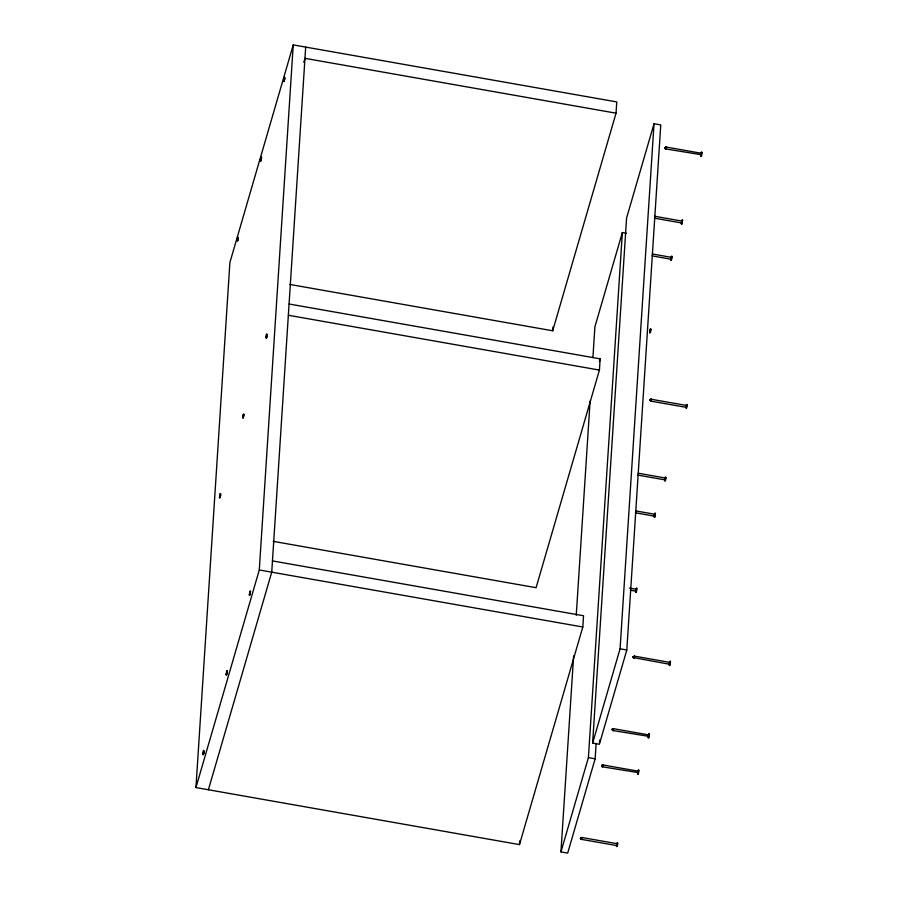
<?xml version="1.0" encoding="UTF-8"?>
<svg xmlns="http://www.w3.org/2000/svg" width="898" height="898" viewBox="0 0 898 898"><rect width="100%" height="100%" fill="white"/><g stroke="black" fill="none" stroke-linecap="round" stroke-linejoin="round"><path stroke-width="1.35" d="M616.948 844.648L617.016 843.693L581.758 837.486L580.557 838.238L581.421 839.361L616.679 845.579L616.904 844.895M581.781 837.767L580.557 838.238C581.455 841.583 582.701 836.004 580.557 838.238L581.399 839.327L580.557 838.238L581.724 837.508L580.557 838.238L581.399 839.226L580.557 838.238L581.68 837.598L580.557 838.238L581.399 839.08M637.962 772.583L602.536 766.825L602.603 765.871L602.872 764.95L638.13 771.169L638.108 771.876M602.895 765.231L601.671 765.702C602.569 769.047 603.815 763.468 601.671 765.702L602.513 766.791L601.671 765.702L602.839 764.973M648.625 735.855L648.682 734.901L613.424 728.682L613.199 729.367L613.098 730.557L648.524 736.315M613.446 728.963L612.223 729.434C613.121 732.79 614.378 727.2 612.223 729.434L613.076 730.523L612.223 729.434L613.39 728.705M634.19 657.74L669.47 664.239L669.773 663.072L669.818 662.398L634.538 656.146L633.337 656.909C634.067 660.243 635.672 654.653 633.337 656.909L634.504 656.18L633.337 656.909L634.19 657.987L633.337 656.909L634.471 656.27M686.353 406.412L686.409 405.447L651.151 399.24L650.882 400.16L650.826 401.114L686.083 407.333L686.297 406.648M651.173 399.52L649.95 399.992C650.848 403.337 652.105 397.758 649.95 399.992L650.803 401.08L649.95 399.992L651.117 399.262L649.95 399.992L650.859 401.092M701.114 154.681L665.676 148.922L665.788 147.721L666.013 147.036L701.271 153.255L700.732 156.286L700.788 154.703M654.384 515.845L654.743 514.251L654.519 514.936M666.035 147.328L664.812 147.8C665.71 151.145 666.956 145.566 664.812 147.8L665.665 148.888M671.502 257.771L671.334 260.465L672.074 256.289L670.817 260.364L671.558 256.199L671.019 259.219L671.356 257.827M272.453 560.913L583.543 615.747L582.813 626.995L519.471 844.603L195.944 787.568L229.899 262.497L293.242 44.9L616.769 101.923L616.039 113.182L552.697 330.778L289.796 284.442M195.944 787.568L259.286 569.972L293.242 44.9M305.69 47.089L271.735 572.161L208.392 789.769M519.471 844.603L519.717 840.854M552.697 330.778L552.944 327.029M596.137 743.409L595.138 758.81L567.693 853.1L560.947 851.91L573.631 655.888M576.247 615.276L590.109 401.047M592.916 357.64L594.903 326.838L622.348 232.548L626.4 233.256M273.183 541.348L536.084 587.696L599.426 370.088L600.156 358.841L289.077 304.007M560.947 851.91L588.403 757.62L622.348 232.548M592.624 743.106L626.58 218.034L654.025 123.744L660.76 124.934L626.804 650.006L599.359 744.296L592.624 743.106L620.069 648.816L654.025 123.744M599.449 742.904L599.628 740.098M220.145 496.313L220.627 495.348M220.481 495.393L219.943 497.941L220.538 495.887M266.403 337.278C266.313 340.858 267.941 331.89 266.762 335.19M249.992 593.634L250.587 591.176L249.285 595.172L250.014 590.996L249.857 593.679M250.34 592.725L249.801 595.262L250.486 592.669M649.905 331.272L650.489 328.814L649.95 330.24M650.208 331.923C650.141 335.538 651.746 326.378 650.579 329.835M616.466 845.647C616.387 849.227 618.004 840.259 616.836 843.559M685.859 407.4C686.05 410.88 687.296 400.418 686.016 406.356M686.375 407.501C686.51 410.992 687.879 400.486 686.532 406.446M669.246 664.318L669.268 665.384L670.514 661.31L669.785 665.474L669.998 661.22L669.403 663.263M237.779 238.52C237.959 233.648 236.208 245.682 237.858 238.542C236.881 246.007 239.25 233.278 237.925 238.857M238.127 238.89L237.981 238.632M261.049 159.631C260.106 164.502 262.003 157.229 261.127 159.137M220.459 495.629L220.684 493.765L219.426 497.851L220.156 493.676L219.999 496.358M243.414 416.302L243.56 416.549M243.695 415.841L243.549 415.583M203.577 752.984C203.599 755.274 204.677 747.843 203.588 752.176M203.857 752.524L203.767 752.075M649.928 331.048L649.703 332.9L650.388 330.307M635.851 590.446L636.009 590.704M636.143 589.986L635.986 589.739M636.199 590.817C635.93 596.822 638.018 582.577 636.121 590.794L636.289 590.278M654.26 515.699L654.204 517.282L655.461 513.196L654.721 517.371L654.777 515.789M701.304 154.793C701.035 160.798 703.123 146.554 701.226 154.77L701.473 152.11L700.934 155.13M617.049 845.231C616.6 850.137 618.632 840.236 617.353 843.66M664.991 479.15C665.014 481.485 666.091 473.987 665.003 478.353M665.272 478.701L665.317 478.028L638.175 473.201M637.816 772.325L637.793 773.043M638.164 772.695C637.95 778.712 639.881 764.456 638.164 772.695L638.186 772.134M648.378 736.068L648.356 736.775M669.459 663.757L669.818 662.398M237.88 239.104L237.992 239.598M243.268 416.01C243.762 409.87 241.663 422.801 243.425 415.493M203.487 752.715L203.352 754.836L203.947 752.782M654.799 515.228L654.866 513.173L654.339 515.16M664.902 478.892L664.767 481.014L665.362 478.96C664.666 485.01 666.978 474.716 665.631 477.938M638.063 772.123L638.332 770.013L637.726 772.067M260.959 159.361L261.554 157.318L261.318 159.979M284.15 79.484L283.499 81.46L284.284 77.363L284.071 81.628L284.801 77.453L284.273 80.483L284.599 78.597L284.374 79.282M226.655 672.905L226.06 674.959L226.79 670.784L226.577 675.049L227.306 670.873L226.812 672.389M681.616 221.447L681.38 224.107L681.739 221.537M681.874 222.592L682.626 220.021L681.896 224.197L682.11 219.931L681.75 222.502M648.648 736.405L649.4 733.846L648.67 738.01L648.884 733.745L648.154 737.92L648.569 736.091M686.184 406.132L686.409 405.447M638.018 772.359L637.591 774.188L638.13 771.169M303.782 62.377L304.961 58.348L616.039 113.182M599.37 361.524L600.156 358.841M266.874 335.448L266.65 337.177M227.037 672.142L226.812 673.87M665.979 147.07L664.812 147.8L665.71 148.888L664.812 147.8L666.035 147.081M602.895 764.984L601.671 765.702L602.513 766.69M665.934 147.16L664.812 147.8L665.654 148.787M651.084 399.352L649.95 399.992L650.893 401.002M613.356 728.806L612.223 729.434L613.132 730.534L612.223 729.434L613.446 728.716L612.223 729.434L613.076 730.276M602.794 765.062L601.671 765.702L602.614 766.712M666.035 147.171L664.812 147.8L665.654 148.63M651.185 399.374L649.95 399.992L650.803 400.834M634.572 656.281L633.337 656.909L634.246 657.998M602.895 765.085L601.671 765.702L602.513 766.544M665.889 147.306L664.812 147.8L665.8 148.653M651.028 399.498L649.95 399.992L650.949 400.856M634.415 656.416L633.337 656.909L634.28 657.908M613.3 728.952L612.223 729.434L613.222 730.299M602.749 765.208L601.671 765.702L602.659 766.566M581.635 837.744L580.557 838.238L581.545 839.102M634.56 656.438L633.337 656.909L634.336 657.763M665.845 147.497L664.812 147.8L665.676 148.439M650.983 399.689L649.95 399.992L650.814 400.631M634.37 656.606L633.337 656.909L634.201 657.538M613.255 729.142L612.223 729.434L613.087 730.074M602.693 765.41L601.671 765.702L602.536 766.342M581.578 837.935L580.557 838.238L581.421 838.878M666.013 147.53L664.812 147.8L665.856 148.462M651.162 399.722L649.95 399.992L650.994 400.665M634.549 656.629L633.337 656.909L634.381 657.572M613.435 729.165L612.223 729.434L613.267 730.108M602.872 765.433L601.671 765.702L602.715 766.376M581.758 837.969L580.557 838.238L581.601 838.9M665.788 147.721L664.812 147.8L665.699 148.204M650.927 399.924L649.95 399.992L650.848 400.407M634.314 656.831L633.337 656.909L634.235 657.314M613.199 729.367L612.223 729.434L613.121 729.85M602.648 765.635L601.671 765.702L602.558 766.117M665.99 147.755L664.812 147.8L665.901 148.237M651.129 399.947L649.95 399.992L651.05 400.441M634.516 656.865L633.337 656.909L634.437 657.347M613.401 729.389L612.223 729.434L613.323 729.883M602.85 765.657L601.671 765.702L602.76 766.151M581.736 838.193L580.557 838.238L581.646 838.676M665.946 148.002L664.812 147.8L665.744 147.968M651.095 400.194L649.95 399.992L650.882 400.16M634.482 657.1L633.337 656.909L634.269 657.067M613.368 729.636L612.223 729.434L613.154 729.603M602.805 765.904L601.671 765.702L602.603 765.871M581.691 838.44L580.557 838.238L581.489 838.406M654.788 216.295L681.908 221.076M654.462 218.169L681.582 222.951M652.363 253.999L671.356 257.344M652.038 255.874L671.019 259.219M288.348 315.254L599.426 370.088M637.849 475.087L664.969 479.869M635.75 510.906L654.743 514.251M635.425 512.78L654.406 516.137M629.386 588.089L636.166 589.279M630.407 590.199L635.829 591.153M259.286 569.972L582.813 626.995M620.069 648.816L626.804 650.006M588.403 757.62L595.138 758.81M202.78 754.107C203.363 756.296 204.306 744.61 202.78 754.107M243.133 417.525L243.19 418.154L243.919 413.978L243.133 417.525M260.252 160.764C260.835 162.852 261.778 151.38 260.252 160.764M265.842 337.626C266.425 339.725 267.38 328.241 265.842 337.626M635.571 591.67L635.627 592.31L636.368 588.134L635.571 591.67"/></g></svg>
